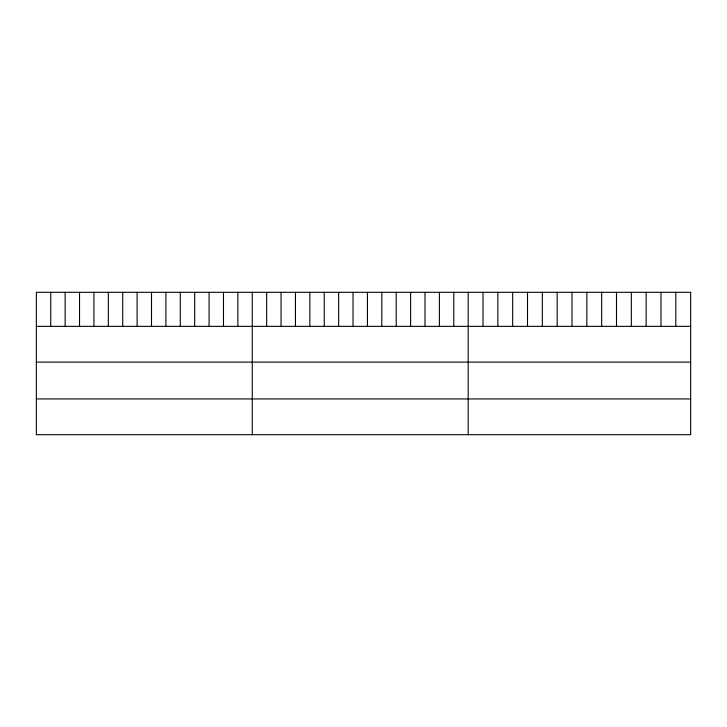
<?xml version="1.0" encoding="UTF-8"?>
<svg xmlns="http://www.w3.org/2000/svg" width="727" height="727" viewBox="0 0 727 727"><rect width="100%" height="100%" fill="white"/><g stroke="black" fill="none" stroke-linecap="round" stroke-linejoin="round"><path stroke-width="1.09" d="M36.35 326.359L690.65 326.359M36.35 362.11L690.65 362.11M36.35 398.941L690.65 398.941M675.819 292.309L675.819 326.359M660.988 292.309L660.988 326.359M646.158 292.309L646.158 326.359M631.327 292.309L631.327 326.359M616.496 292.309L616.496 326.359M601.665 292.309L601.665 326.359M586.834 292.309L586.834 326.359M572.004 292.309L572.004 326.359M557.173 292.309L557.173 326.359M542.342 292.309L542.342 326.359M527.511 292.309L527.511 326.359M512.68 292.309L512.68 326.359M497.85 292.309L497.85 326.359M483.019 292.309L483.019 326.359M468.188 292.309L468.188 434.691M453.793 292.309L453.793 326.359M439.399 292.309L439.399 326.359M425.004 292.309L425.004 326.359M410.61 292.309L410.61 326.359M396.215 292.309L396.215 326.359M381.82 292.309L381.82 326.359M367.426 292.309L367.426 326.359M353.031 292.309L353.031 326.359M338.637 292.309L338.637 326.359M324.242 292.309L324.242 326.359M309.847 292.309L309.847 326.359M295.453 292.309L295.453 326.359M281.058 292.309L281.058 326.359M266.664 292.309L266.664 326.359M252.269 292.309L252.269 434.691M237.874 292.309L237.874 326.359M223.48 292.309L223.48 326.359M209.085 292.309L209.085 326.359M194.691 292.309L194.691 326.359M180.296 292.309L180.296 326.359M165.901 292.309L165.901 326.359M151.507 292.309L151.507 326.359M137.112 292.309L137.112 326.359M122.718 292.309L122.718 326.359M108.323 292.309L108.323 326.359M93.928 292.309L93.928 326.359M79.534 292.309L79.534 326.359M65.139 292.309L65.139 326.359M50.745 292.309L50.745 326.359M690.65 292.309L36.35 292.309L36.35 434.691L690.65 434.691L690.65 292.309"/></g></svg>
